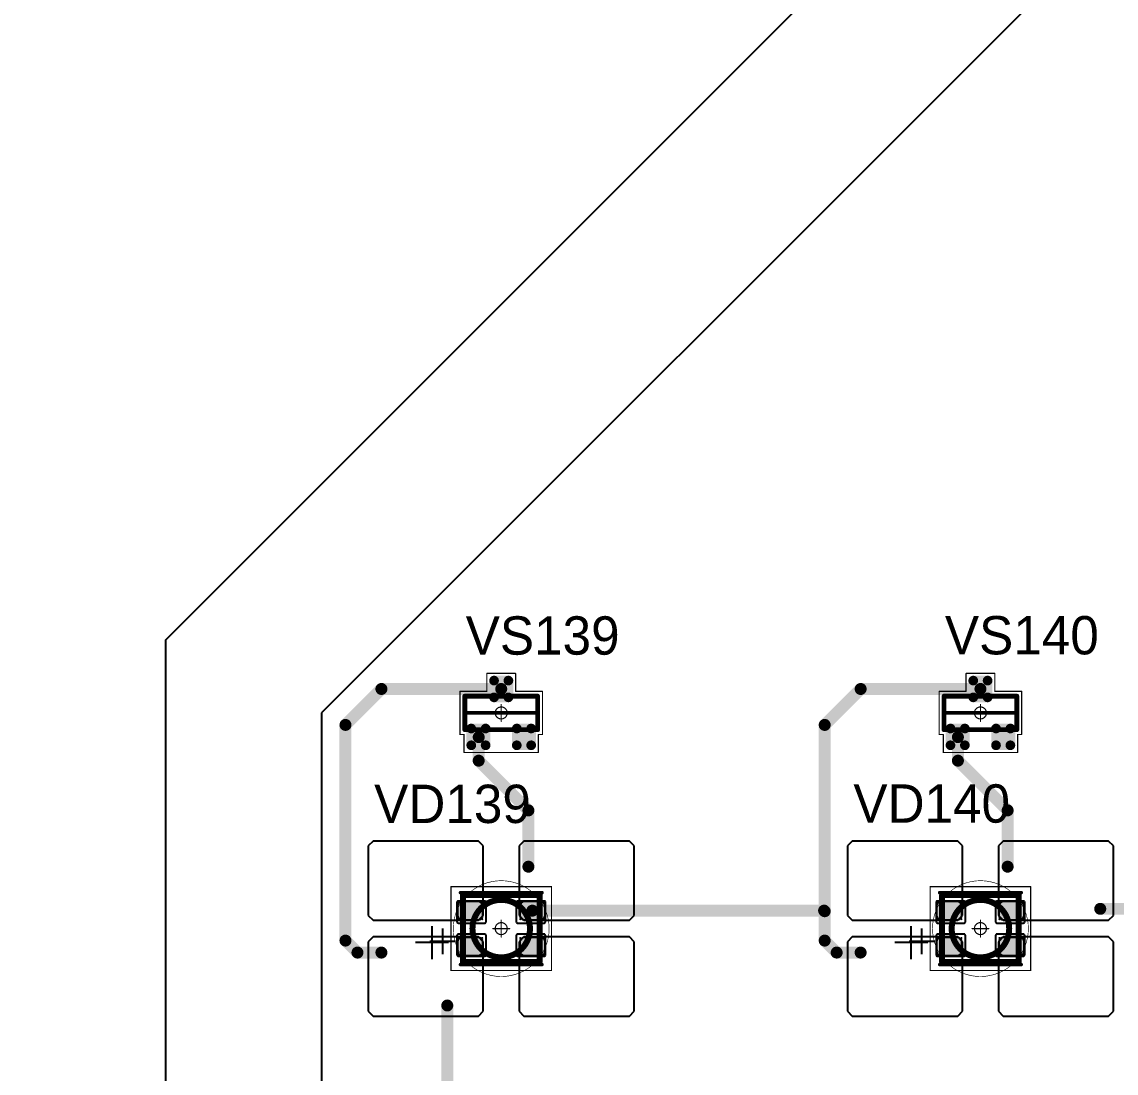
# Model space of a CAD drawing. Header units: millimetres. Extents: x 0 to 400, y 0 to 514.
# Drawn here: x 0 to 45.66, y 46.47 to 90.34 of the extents above; entities that cross this region are included whole.
import ezdxf

# ---------------------------------------------------------------- set-up
doc = ezdxf.new("R2010")
doc.units = ezdxf.units.MM
for name, color, linetype in [('Mechanical10', 56, 'Continuous'), ('Mechanical13', 56, 'Continuous'), ('Mechanical15', 56, 'Continuous'), ('Mechanical2', 216, 'Continuous'), ('TopLayer', 1, 'Continuous'), ('TopOverlay', 2, 'Continuous'), ('TopPaste', 8, 'Continuous'), ('TopSolder', 216, 'Continuous')]:
    doc.layers.add(name, color=color, linetype=linetype)

# ---------------------------------------------------------------- blocks, each defined once
blk = doc.blocks.new('SOT23_42')
at = {"layer": 'Mechanical13', "const_width": 0.2}
for points in [[(-0.7, 1.52), (0.7, 1.52)], [(-0.7, 1.52), (-0.7, -1.52)], [(0.7, 1.52), (0.7, -1.52)], [(-0.7, -1.52), (0.7, -1.52)]]:
    blk.add_lwpolyline(points, dxfattribs=at)
at = {"layer": 'Mechanical13', "const_width": 0.1}
for points in [[(-0.75, 1.52, 1), (-0.65, 1.52, 1)], [(-0.75, 1.52, 1), (-0.65, 1.52, 1)], [(0.65, 1.52, 1), (0.75, 1.52, 1)], [(0.65, 1.52, 1), (0.75, 1.52, 1)], [(-0.75, -1.52, 1), (-0.65, -1.52, 1)], [(-0.75, -1.52, 1), (-0.65, -1.52, 1)], [(0.65, -1.52, 1), (0.75, -1.52, 1)], [(0.65, -1.52, 1), (0.75, -1.52, 1)]]:
    blk.add_lwpolyline(points, format="xyb", close=True, dxfattribs=at)
at = {"layer": 'Mechanical15', "const_width": 0.05}
for points in [[(-1.65, 1.55), (-1.65, -1.55)], [(-1.65, 1.55), (-0.9, 1.55)], [(-0.9, 1.72), (-0.9, 1.55)], [(-0.9, 1.72), (0.9, 1.72)], [(0.9, 1.72), (0.9, 0.6)], [(0.9, 0.6), (1.65, 0.6)], [(1.65, 0.6), (1.65, -0.6)], [(-0.35, 0), (0.35, 0)], [(0, 0.35), (0, -0.35)], [(0.9, -0.6), (1.65, -0.6)], [(0.9, -0.6), (0.9, -1.72)], [(-1.65, -1.55), (-0.9, -1.55)], [(-0.9, -1.55), (-0.9, -1.72)], [(-0.9, -1.72), (0.9, -1.72)]]:
    blk.add_lwpolyline(points, dxfattribs=at)
at = {"layer": 'Mechanical15'}
for points, const_width in [([(-1.662, 1.55, 1), (-1.637, 1.55, 1)], 0.025), ([(-1.662, 1.55, 1), (-1.637, 1.55, 1)], 0.025), ([(-0.913, 1.72, 1), (-0.888, 1.72, 1)], 0.025), ([(-0.913, 1.72, 1), (-0.888, 1.72, 1)], 0.025), ([(-0.913, 1.55, 1), (-0.888, 1.55, 1)], 0.025), ([(-0.913, 1.55, 1), (-0.888, 1.55, 1)], 0.025), ([(0.888, 1.72, 1), (0.913, 1.72, 1)], 0.025), ([(0.888, 1.72, 1), (0.913, 1.72, 1)], 0.025), ([(0.888, 0.6, 1), (0.913, 0.6, 1)], 0.025), ([(0.888, 0.6, 1), (0.913, 0.6, 1)], 0.025), ([(1.637, 0.6, 1), (1.662, 0.6, 1)], 0.025), ([(1.637, 0.6, 1), (1.662, 0.6, 1)], 0.025), ([(-0.362, 0, 1), (-0.337, 0, 1)], 0.025), ([(0.25, 0, 1), (-0.25, 0, 1)], 0.05), ([(-0.262, 0, 1), (-0.238, 0, 1)], 0.025), ([(-0.012, 0.35, 1), (0.012, 0.35, 1)], 0.025), ([(0.238, 0, 1), (0.262, 0, 1)], 0.025), ([(0.337, 0, 1), (0.362, 0, 1)], 0.025), ([(-0.012, -0.35, 1), (0.012, -0.35, 1)], 0.025), ([(0.888, -0.6, 1), (0.913, -0.6, 1)], 0.025), ([(0.888, -0.6, 1), (0.913, -0.6, 1)], 0.025), ([(1.637, -0.6, 1), (1.662, -0.6, 1)], 0.025), ([(1.637, -0.6, 1), (1.662, -0.6, 1)], 0.025), ([(-1.662, -1.55, 1), (-1.637, -1.55, 1)], 0.025), ([(-1.662, -1.55, 1), (-1.637, -1.55, 1)], 0.025), ([(-0.913, -1.55, 1), (-0.888, -1.55, 1)], 0.025), ([(-0.913, -1.55, 1), (-0.888, -1.55, 1)], 0.025), ([(-0.913, -1.72, 1), (-0.888, -1.72, 1)], 0.025), ([(-0.913, -1.72, 1), (-0.888, -1.72, 1)], 0.025), ([(0.888, -1.72, 1), (0.913, -1.72, 1)], 0.025), ([(0.888, -1.72, 1), (0.913, -1.72, 1)], 0.025)]:
    blk.add_lwpolyline(points, format="xyb", close=True, dxfattribs=dict(at, const_width=const_width))
at = {"layer": 'TopLayer', "const_width": 0.1}
for points in [[(-1.4, 1.25, 1), (-1.3, 1.25, 1)], [(-0.7, 1.25, 1), (-0.6, 1.25, 1)], [(-1.4, 0.65, 1), (-1.3, 0.65, 1)], [(-0.7, 0.65, 1), (-0.6, 0.65, 1)], [(0.6, 0.3, 1), (0.7, 0.3, 1)], [(1.3, 0.3, 1), (1.4, 0.3, 1)], [(0.6, -0.3, 1), (0.7, -0.3, 1)], [(1.3, -0.3, 1), (1.4, -0.3, 1)], [(-1.4, -0.65, 1), (-1.3, -0.65, 1)], [(-0.7, -0.65, 1), (-0.6, -0.65, 1)], [(-1.4, -1.25, 1), (-1.3, -1.25, 1)], [(-0.7, -1.25, 1), (-0.6, -1.25, 1)]]:
    blk.add_lwpolyline(points, format="xyb", close=True, dxfattribs=at)
at = {"layer": 'TopLayer'}
for points in [[(-1.45, 1.25), (-1.45, 0.65), (-0.55, 1.25), (-0.55, 0.65)], [(-1.35, 1.35), (-1.35, 0.55), (-0.65, 1.35), (-0.65, 0.55)], [(0.55, 0.3), (0.55, -0.3), (1.45, 0.3), (1.45, -0.3)], [(0.65, 0.4), (0.65, -0.4), (1.35, 0.4), (1.35, -0.4)], [(-1.45, -0.65), (-1.45, -1.25), (-0.55, -0.65), (-0.55, -1.25)], [(-1.35, -0.55), (-1.35, -1.35), (-0.65, -0.55), (-0.65, -1.35)]]:
    blk.add_solid(points, dxfattribs=at)
at = {"layer": 'TopOverlay', "const_width": 0.15}
blk.add_lwpolyline([(0, 1.5), (0, -1.5)], dxfattribs=at)
at = {"layer": 'TopOverlay', "const_width": 0.075}
for points in [[(-0.038, 1.5, 1), (0.038, 1.5, 1)], [(-0.038, -1.5, 1), (0.038, -1.5, 1)]]:
    blk.add_lwpolyline(points, format="xyb", close=True, dxfattribs=at)
at = {"layer": 'TopPaste', "const_width": 0.075}
for points in [[(-1.387, 1.25, 1), (-1.313, 1.25, 1)], [(-0.687, 1.25, 1), (-0.613, 1.25, 1)], [(-1.387, 0.65, 1), (-1.313, 0.65, 1)], [(-0.687, 0.65, 1), (-0.613, 0.65, 1)], [(0.613, 0.3, 1), (0.687, 0.3, 1)], [(1.313, 0.3, 1), (1.387, 0.3, 1)], [(0.613, -0.3, 1), (0.687, -0.3, 1)], [(1.313, -0.3, 1), (1.387, -0.3, 1)], [(-1.387, -0.65, 1), (-1.313, -0.65, 1)], [(-0.687, -0.65, 1), (-0.613, -0.65, 1)], [(-1.387, -1.25, 1), (-1.313, -1.25, 1)], [(-0.687, -1.25, 1), (-0.613, -1.25, 1)]]:
    blk.add_lwpolyline(points, format="xyb", close=True, dxfattribs=at)
at = {"layer": 'TopPaste'}
for points in [[(-1.425, 1.25), (-1.425, 0.65), (-0.575, 1.25), (-0.575, 0.65)], [(-1.35, 1.325), (-1.35, 0.575), (-0.65, 1.325), (-0.65, 0.575)], [(0.575, 0.3), (0.575, -0.3), (1.425, 0.3), (1.425, -0.3)], [(0.65, 0.375), (0.65, -0.375), (1.35, 0.375), (1.35, -0.375)], [(-1.425, -0.65), (-1.425, -1.25), (-0.575, -0.65), (-0.575, -1.25)], [(-1.35, -0.575), (-1.35, -1.325), (-0.65, -0.575), (-0.65, -1.325)]]:
    blk.add_solid(points, dxfattribs=at)
at = {"layer": 'TopSolder', "const_width": 0.202}
for points in [[(-1.451, 1.25, 1), (-1.249, 1.25, 1)], [(-0.751, 1.25, 1), (-0.549, 1.25, 1)], [(-1.451, 0.65, 1), (-1.249, 0.65, 1)], [(-0.751, 0.65, 1), (-0.549, 0.65, 1)], [(0.549, 0.3, 1), (0.751, 0.3, 1)], [(1.249, 0.3, 1), (1.451, 0.3, 1)], [(-1.451, -0.65, 1), (-1.249, -0.65, 1)], [(-0.751, -0.65, 1), (-0.549, -0.65, 1)], [(0.549, -0.3, 1), (0.751, -0.3, 1)], [(1.249, -0.3, 1), (1.451, -0.3, 1)], [(-1.451, -1.25, 1), (-1.249, -1.25, 1)], [(-0.751, -1.25, 1), (-0.549, -1.25, 1)]]:
    blk.add_lwpolyline(points, format="xyb", close=True, dxfattribs=at)
at = {"layer": 'TopSolder'}
for points in [[(-1.35, 1.452), (-1.35, 0.448), (-0.65, 1.452), (-0.65, 0.448)], [(-1.552, 1.25), (-1.552, 0.65), (-0.448, 1.25), (-0.448, 0.65)], [(0.65, 0.502), (0.65, -0.502), (1.35, 0.502), (1.35, -0.502)], [(0.448, 0.3), (0.448, -0.3), (1.552, 0.3), (1.552, -0.3)], [(-1.35, -0.448), (-1.35, -1.452), (-0.65, -0.448), (-0.65, -1.452)], [(-1.552, -0.65), (-1.552, -1.25), (-0.448, -0.65), (-0.448, -1.25)]]:
    blk.add_solid(points, dxfattribs=at)
blk = doc.blocks.new('SOT23_43')
at = {"layer": 'Mechanical13', "const_width": 0.2}
for points in [[(0.7, 1.52), (-0.7, 1.52)], [(-0.7, 1.52), (-0.7, -1.52)], [(0.7, 1.52), (0.7, -1.52)], [(-0.7, -1.52), (0.7, -1.52)]]:
    blk.add_lwpolyline(points, dxfattribs=at)
at = {"layer": 'Mechanical13', "const_width": 0.1}
for points in [[(-0.75, 1.52, 1), (-0.65, 1.52, 1)], [(-0.75, 1.52, 1), (-0.65, 1.52, 1)], [(0.65, 1.52, 1), (0.75, 1.52, 1)], [(0.65, 1.52, 1), (0.75, 1.52, 1)], [(-0.75, -1.52, 1), (-0.65, -1.52, 1)], [(-0.75, -1.52, 1), (-0.65, -1.52, 1)], [(0.65, -1.52, 1), (0.75, -1.52, 1)], [(0.65, -1.52, 1), (0.75, -1.52, 1)]]:
    blk.add_lwpolyline(points, format="xyb", close=True, dxfattribs=at)
at = {"layer": 'Mechanical15', "const_width": 0.05}
for points in [[(-1.65, 1.55), (-1.65, -1.55)], [(-1.65, 1.55), (-0.9, 1.55)], [(-0.9, 1.72), (-0.9, 1.55)], [(-0.9, 1.72), (0.9, 1.72)], [(0.9, 1.72), (0.9, 0.6)], [(0.9, 0.6), (1.65, 0.6)], [(1.65, 0.6), (1.65, -0.6)], [(-0.35, 0), (0.35, 0)], [(0, 0.35), (0, -0.35)], [(0.9, -0.6), (1.65, -0.6)], [(0.9, -0.6), (0.9, -1.72)], [(-1.65, -1.55), (-0.9, -1.55)], [(-0.9, -1.55), (-0.9, -1.72)], [(-0.9, -1.72), (0.9, -1.72)]]:
    blk.add_lwpolyline(points, dxfattribs=at)
at = {"layer": 'Mechanical15'}
for points, const_width in [([(-1.662, 1.55, 1), (-1.637, 1.55, 1)], 0.025), ([(-1.662, 1.55, 1), (-1.637, 1.55, 1)], 0.025), ([(-0.913, 1.72, 1), (-0.888, 1.72, 1)], 0.025), ([(-0.913, 1.72, 1), (-0.888, 1.72, 1)], 0.025), ([(-0.913, 1.55, 1), (-0.888, 1.55, 1)], 0.025), ([(-0.913, 1.55, 1), (-0.888, 1.55, 1)], 0.025), ([(0.888, 1.72, 1), (0.913, 1.72, 1)], 0.025), ([(0.888, 1.72, 1), (0.913, 1.72, 1)], 0.025), ([(0.888, 0.6, 1), (0.913, 0.6, 1)], 0.025), ([(0.888, 0.6, 1), (0.913, 0.6, 1)], 0.025), ([(1.637, 0.6, 1), (1.662, 0.6, 1)], 0.025), ([(1.637, 0.6, 1), (1.662, 0.6, 1)], 0.025), ([(-0.362, 0, 1), (-0.337, 0, 1)], 0.025), ([(0.25, 0, 1), (-0.25, 0, 1)], 0.05), ([(-0.262, 0, 1), (-0.238, 0, 1)], 0.025), ([(-0.012, 0.35, 1), (0.012, 0.35, 1)], 0.025), ([(0.238, 0, 1), (0.262, 0, 1)], 0.025), ([(0.337, 0, 1), (0.362, 0, 1)], 0.025), ([(-0.012, -0.35, 1), (0.012, -0.35, 1)], 0.025), ([(0.888, -0.6, 1), (0.913, -0.6, 1)], 0.025), ([(0.888, -0.6, 1), (0.913, -0.6, 1)], 0.025), ([(1.637, -0.6, 1), (1.662, -0.6, 1)], 0.025), ([(1.637, -0.6, 1), (1.662, -0.6, 1)], 0.025), ([(-1.662, -1.55, 1), (-1.637, -1.55, 1)], 0.025), ([(-1.662, -1.55, 1), (-1.637, -1.55, 1)], 0.025), ([(-0.913, -1.55, 1), (-0.888, -1.55, 1)], 0.025), ([(-0.913, -1.55, 1), (-0.888, -1.55, 1)], 0.025), ([(-0.913, -1.72, 1), (-0.888, -1.72, 1)], 0.025), ([(-0.913, -1.72, 1), (-0.888, -1.72, 1)], 0.025), ([(0.888, -1.72, 1), (0.913, -1.72, 1)], 0.025), ([(0.888, -1.72, 1), (0.913, -1.72, 1)], 0.025)]:
    blk.add_lwpolyline(points, format="xyb", close=True, dxfattribs=dict(at, const_width=const_width))
at = {"layer": 'TopLayer', "const_width": 0.1}
for points in [[(-1.4, 1.25, 1), (-1.3, 1.25, 1)], [(-0.7, 1.25, 1), (-0.6, 1.25, 1)], [(-1.4, 0.65, 1), (-1.3, 0.65, 1)], [(-0.7, 0.65, 1), (-0.6, 0.65, 1)], [(0.6, 0.3, 1), (0.7, 0.3, 1)], [(1.3, 0.3, 1), (1.4, 0.3, 1)], [(0.6, -0.3, 1), (0.7, -0.3, 1)], [(1.3, -0.3, 1), (1.4, -0.3, 1)], [(-1.4, -0.65, 1), (-1.3, -0.65, 1)], [(-0.7, -0.65, 1), (-0.6, -0.65, 1)], [(-1.4, -1.25, 1), (-1.3, -1.25, 1)], [(-0.7, -1.25, 1), (-0.6, -1.25, 1)]]:
    blk.add_lwpolyline(points, format="xyb", close=True, dxfattribs=at)
at = {"layer": 'TopLayer'}
for points in [[(-1.45, 1.25), (-1.45, 0.65), (-0.55, 1.25), (-0.55, 0.65)], [(-1.35, 1.35), (-1.35, 0.55), (-0.65, 1.35), (-0.65, 0.55)], [(0.55, 0.3), (0.55, -0.3), (1.45, 0.3), (1.45, -0.3)], [(0.65, 0.4), (0.65, -0.4), (1.35, 0.4), (1.35, -0.4)], [(-1.45, -0.65), (-1.45, -1.25), (-0.55, -0.65), (-0.55, -1.25)], [(-1.35, -0.55), (-1.35, -1.35), (-0.65, -0.55), (-0.65, -1.35)]]:
    blk.add_solid(points, dxfattribs=at)
at = {"layer": 'TopOverlay', "const_width": 0.15}
blk.add_lwpolyline([(0, 1.5), (0, -1.5)], dxfattribs=at)
at = {"layer": 'TopOverlay', "const_width": 0.075}
for points in [[(-0.038, 1.5, 1), (0.038, 1.5, 1)], [(-0.038, -1.5, 1), (0.038, -1.5, 1)]]:
    blk.add_lwpolyline(points, format="xyb", close=True, dxfattribs=at)
at = {"layer": 'TopPaste', "const_width": 0.075}
for points in [[(-1.387, 1.25, 1), (-1.313, 1.25, 1)], [(-0.687, 1.25, 1), (-0.613, 1.25, 1)], [(-1.387, 0.65, 1), (-1.313, 0.65, 1)], [(-0.687, 0.65, 1), (-0.613, 0.65, 1)], [(0.613, 0.3, 1), (0.687, 0.3, 1)], [(1.313, 0.3, 1), (1.387, 0.3, 1)], [(0.613, -0.3, 1), (0.687, -0.3, 1)], [(1.313, -0.3, 1), (1.387, -0.3, 1)], [(-1.387, -0.65, 1), (-1.313, -0.65, 1)], [(-0.687, -0.65, 1), (-0.613, -0.65, 1)], [(-1.387, -1.25, 1), (-1.313, -1.25, 1)], [(-0.687, -1.25, 1), (-0.613, -1.25, 1)]]:
    blk.add_lwpolyline(points, format="xyb", close=True, dxfattribs=at)
at = {"layer": 'TopPaste'}
for points in [[(-1.425, 1.25), (-1.425, 0.65), (-0.575, 1.25), (-0.575, 0.65)], [(-1.35, 1.325), (-1.35, 0.575), (-0.65, 1.325), (-0.65, 0.575)], [(0.575, 0.3), (0.575, -0.3), (1.425, 0.3), (1.425, -0.3)], [(0.65, 0.375), (0.65, -0.375), (1.35, 0.375), (1.35, -0.375)], [(-1.425, -0.65), (-1.425, -1.25), (-0.575, -0.65), (-0.575, -1.25)], [(-1.35, -0.575), (-1.35, -1.325), (-0.65, -0.575), (-0.65, -1.325)]]:
    blk.add_solid(points, dxfattribs=at)
at = {"layer": 'TopSolder', "const_width": 0.202}
for points in [[(-1.451, 1.25, 1), (-1.249, 1.25, 1)], [(-0.751, 1.25, 1), (-0.549, 1.25, 1)], [(-1.451, 0.65, 1), (-1.249, 0.65, 1)], [(-0.751, 0.65, 1), (-0.549, 0.65, 1)], [(0.549, 0.3, 1), (0.751, 0.3, 1)], [(1.249, 0.3, 1), (1.451, 0.3, 1)], [(-1.451, -0.65, 1), (-1.249, -0.65, 1)], [(-0.751, -0.65, 1), (-0.549, -0.65, 1)], [(0.549, -0.3, 1), (0.751, -0.3, 1)], [(1.249, -0.3, 1), (1.451, -0.3, 1)], [(-1.451, -1.25, 1), (-1.249, -1.25, 1)], [(-0.751, -1.25, 1), (-0.549, -1.25, 1)]]:
    blk.add_lwpolyline(points, format="xyb", close=True, dxfattribs=at)
at = {"layer": 'TopSolder'}
for points in [[(-1.35, 1.452), (-1.35, 0.448), (-0.65, 1.452), (-0.65, 0.448)], [(-1.552, 1.25), (-1.552, 0.65), (-0.448, 1.25), (-0.448, 0.65)], [(0.65, 0.502), (0.65, -0.502), (1.35, 0.502), (1.35, -0.502)], [(0.448, 0.3), (0.448, -0.3), (1.552, 0.3), (1.552, -0.3)], [(-1.35, -0.448), (-1.35, -1.452), (-0.65, -0.448), (-0.65, -1.452)], [(-1.552, -0.65), (-1.552, -1.25), (-0.448, -0.65), (-0.448, -1.25)]]:
    blk.add_solid(points, dxfattribs=at)
blk = doc.blocks.new('E65F_215')
at = {"layer": 'Mechanical13'}
for p, q in [((2.441, 1.071), (2.441, 0)), ((1.905, 0.536), (2.976, 0.536))]:
    blk.add_line(p, q, dxfattribs=at)
at = {"layer": 'Mechanical13', "const_width": 0.25}
for points in [[(-1.6, 1.4), (-1.6, -1.4)], [(1.6, 1.4), (-1.6, 1.4)], [(1.6, 1.4), (1.6, -1.4)], [(1.6, -1.4), (-1.6, -1.4)]]:
    blk.add_lwpolyline(points, dxfattribs=at)
at = {"layer": 'Mechanical13'}
for points, const_width in [([(-1.663, 1.4, 1), (-1.538, 1.4, 1)], 0.125), ([(-1.663, 1.4, 1), (-1.538, 1.4, 1)], 0.125), ([(1.537, 1.4, 1), (1.662, 1.4, 1)], 0.125), ([(1.537, 1.4, 1), (1.662, 1.4, 1)], 0.125), ([(1.2, 0, 1), (-1.2, 0, 1)], 0.25), ([(-1.263, 0, 1), (-1.138, 0, 1)], 0.125), ([(1.137, 0, 1), (1.262, 0, 1)], 0.125), ([(-1.663, -1.4, 1), (-1.538, -1.4, 1)], 0.125), ([(-1.663, -1.4, 1), (-1.538, -1.4, 1)], 0.125), ([(1.537, -1.4, 1), (1.662, -1.4, 1)], 0.125), ([(1.537, -1.4, 1), (1.662, -1.4, 1)], 0.125)]:
    blk.add_lwpolyline(points, format="xyb", close=True, dxfattribs=dict(at, const_width=const_width))
at = {"layer": 'Mechanical15', "const_width": 0.05}
for points in [[(2.1, 1.75), (-2.1, 1.75)], [(-2.1, -1.75), (-2.1, 1.75)], [(2.1, 1.75), (2.1, -1.75)], [(0.35, 0), (-0.35, 0)], [(0.35, 0), (-0.35, 0)], [(0, 0.35), (0, -0.35)], [(0, 0.35), (0, -0.35)], [(2.1, -1.75), (-2.1, -1.75)]]:
    blk.add_lwpolyline(points, dxfattribs=at)
at = {"layer": 'Mechanical15'}
for points, const_width in [([(-2.113, 1.75, 1), (-2.088, 1.75, 1)], 0.025), ([(-2.113, 1.75, 1), (-2.088, 1.75, 1)], 0.025), ([(2.087, 1.75, 1), (2.112, 1.75, 1)], 0.025), ([(2.087, 1.75, 1), (2.112, 1.75, 1)], 0.025), ([(-0.363, 0, 1), (-0.338, 0, 1)], 0.025), ([(-0.363, 0, 1), (-0.338, 0, 1)], 0.025), ([(0.25, 0, 1), (-0.25, 0, 1)], 0.05), ([(0.25, 0, 1), (-0.25, 0, 1)], 0.05), ([(-0.263, 0, 1), (-0.238, 0, 1)], 0.025), ([(-0.263, 0, 1), (-0.238, 0, 1)], 0.025), ([(-0.013, 0.35, 1), (0.012, 0.35, 1)], 0.025), ([(-0.013, 0.35, 1), (0.012, 0.35, 1)], 0.025), ([(0.237, 0, 1), (0.262, 0, 1)], 0.025), ([(0.237, 0, 1), (0.262, 0, 1)], 0.025), ([(0.337, 0, 1), (0.362, 0, 1)], 0.025), ([(0.337, 0, 1), (0.362, 0, 1)], 0.025), ([(-0.013, -0.35, 1), (0.012, -0.35, 1)], 0.025), ([(-0.013, -0.35, 1), (0.012, -0.35, 1)], 0.025), ([(-2.113, -1.75, 1), (-2.088, -1.75, 1)], 0.025), ([(-2.113, -1.75, 1), (-2.088, -1.75, 1)], 0.025), ([(2.087, -1.75, 1), (2.112, -1.75, 1)], 0.025), ([(2.087, -1.75, 1), (2.112, -1.75, 1)], 0.025)]:
    blk.add_lwpolyline(points, format="xyb", close=True, dxfattribs=dict(at, const_width=const_width))
at = {"layer": 'TopLayer'}
for p, q in [((-5.35, 3.65), (-5.55, 3.45)), ((-5.55, 3.45), (-5.55, 3.45)), ((-5.55, 3.45), (-5.55, 0.55)), ((-0.95, 3.65), (-5.35, 3.65)), ((-5.35, 3.65), (-5.35, 3.65)), ((-0.75, 3.45), (-0.95, 3.65)), ((-0.75, 0.55), (-0.75, 3.45)), ((0.95, 3.65), (0.75, 3.45)), ((0.75, 3.45), (0.75, 3.45)), ((0.75, 3.45), (0.75, 0.55)), ((5.35, 3.65), (0.95, 3.65)), ((0.95, 3.65), (0.95, 3.65)), ((5.55, 3.45), (5.35, 3.65)), ((5.55, 0.55), (5.55, 3.45)), ((-5.55, 0.55), (-5.35, 0.35)), ((-0.95, 0.35), (-0.75, 0.55)), ((0.75, 0.55), (0.95, 0.35)), ((5.35, 0.35), (5.55, 0.55)), ((-5.35, 0.35), (-0.95, 0.35)), ((0.95, 0.35), (5.35, 0.35)), ((-5.35, -0.35), (-5.55, -0.55)), ((-0.95, -0.35), (-5.35, -0.35)), ((-5.35, -0.35), (-5.35, -0.35)), ((-0.75, -0.55), (-0.95, -0.35)), ((0.95, -0.35), (0.75, -0.55)), ((5.35, -0.35), (0.95, -0.35)), ((0.95, -0.35), (0.95, -0.35)), ((5.55, -0.55), (5.35, -0.35)), ((-5.55, -0.55), (-5.55, -0.55)), ((-5.55, -0.55), (-5.55, -3.45)), ((-0.75, -3.45), (-0.75, -0.55)), ((0.75, -0.55), (0.75, -0.55)), ((0.75, -0.55), (0.75, -3.45)), ((5.55, -3.45), (5.55, -0.55)), ((-5.55, -3.45), (-5.35, -3.65)), ((-5.35, -3.65), (-0.95, -3.65)), ((-0.95, -3.65), (-0.75, -3.45)), ((0.75, -3.45), (0.95, -3.65)), ((0.95, -3.65), (5.35, -3.65)), ((5.35, -3.65), (5.55, -3.45))]:
    blk.add_line(p, q, dxfattribs=at)
at = {"layer": 'TopLayer', "const_width": 0.04}
for points in [[(-1.83, 1.11, 1), (-1.79, 1.11, 1)], [(-0.81, 1.11, 1), (-0.77, 1.11, 1)], [(0.77, 1.11, 1), (0.81, 1.11, 1)], [(1.79, 1.11, 1), (1.83, 1.11, 1)], [(-1.83, 0.39, 1), (-1.79, 0.39, 1)], [(-0.81, 0.39, 1), (-0.77, 0.39, 1)], [(0.77, 0.39, 1), (0.81, 0.39, 1)], [(1.79, 0.39, 1), (1.83, 0.39, 1)], [(-1.83, -0.39, 1), (-1.79, -0.39, 1)], [(-0.81, -0.39, 1), (-0.77, -0.39, 1)], [(0.77, -0.39, 1), (0.81, -0.39, 1)], [(1.79, -0.39, 1), (1.83, -0.39, 1)], [(-1.83, -1.11, 1), (-1.79, -1.11, 1)], [(-0.81, -1.11, 1), (-0.77, -1.11, 1)], [(0.77, -1.11, 1), (0.81, -1.11, 1)], [(1.79, -1.11, 1), (1.83, -1.11, 1)]]:
    blk.add_lwpolyline(points, format="xyb", close=True, dxfattribs=at)
at = {"layer": 'TopLayer'}
for points in [[(-1.85, 1.11), (-1.85, 0.39), (-0.75, 1.11), (-0.75, 0.39)], [(-1.81, 1.15), (-1.81, 0.35), (-0.79, 1.15), (-0.79, 0.35)], [(0.75, 1.11), (0.75, 0.39), (1.85, 1.11), (1.85, 0.39)], [(0.79, 1.15), (0.79, 0.35), (1.81, 1.15), (1.81, 0.35)], [(-1.85, -0.39), (-1.85, -1.11), (-0.75, -0.39), (-0.75, -1.11)], [(-1.81, -0.35), (-1.81, -1.15), (-0.79, -0.35), (-0.79, -1.15)], [(0.75, -0.39), (0.75, -1.11), (1.85, -0.39), (1.85, -1.11)], [(0.79, -0.35), (0.79, -1.15), (1.81, -0.35), (1.81, -1.15)]]:
    blk.add_solid(points, dxfattribs=at)
at = {"layer": 'TopOverlay'}
for p, q in [((2.886, 1.271), (2.886, -0.1)), ((2.2, 0.586), (3.571, 0.586))]:
    blk.add_line(p, q, dxfattribs=at)
at = {"layer": 'TopOverlay', "const_width": 0.15}
for points in [[(1.7, 1.5), (-1.7, 1.5)], [(1.7, -1.5), (-1.7, -1.5)]]:
    blk.add_lwpolyline(points, dxfattribs=at)
at = {"layer": 'TopOverlay', "const_width": 0.075}
for points in [[(-1.738, 1.5, 1), (-1.663, 1.5, 1)], [(1.662, 1.5, 1), (1.737, 1.5, 1)], [(-1.738, -1.5, 1), (-1.663, -1.5, 1)], [(1.662, -1.5, 1), (1.737, -1.5, 1)]]:
    blk.add_lwpolyline(points, format="xyb", close=True, dxfattribs=at)
at = {"layer": 'TopPaste'}
for p, q in [((-1.814, 1.011), (-1.829, 0.938)), ((-1.829, 0.938), (-1.829, 0.563)), ((-1.773, 1.073), (-1.814, 1.011)), ((-1.711, 1.114), (-1.773, 1.073)), ((-1.638, 1.129), (-1.711, 1.114)), ((-0.963, 1.129), (-1.638, 1.129)), ((-0.889, 1.114), (-0.963, 1.129)), ((-0.827, 1.073), (-0.889, 1.114)), ((-0.786, 1.011), (-0.827, 1.073)), ((-0.771, 0.938), (-0.786, 1.011)), ((-0.771, 0.563), (-0.771, 0.938)), ((0.786, 1.011), (0.771, 0.938)), ((0.771, 0.938), (0.771, 0.563)), ((0.827, 1.073), (0.786, 1.011)), ((0.889, 1.114), (0.827, 1.073)), ((0.962, 1.129), (0.889, 1.114)), ((1.637, 1.129), (0.962, 1.129)), ((1.711, 1.114), (1.637, 1.129)), ((1.773, 1.073), (1.711, 1.114)), ((1.814, 1.011), (1.773, 1.073)), ((1.829, 0.938), (1.814, 1.011)), ((1.829, 0.563), (1.829, 0.938)), ((-1.829, 0.563), (-1.814, 0.489)), ((-1.814, 0.489), (-1.773, 0.427)), ((-0.827, 0.427), (-0.786, 0.489)), ((-0.786, 0.489), (-0.771, 0.563)), ((0.771, 0.563), (0.786, 0.489)), ((0.786, 0.489), (0.827, 0.427)), ((1.773, 0.427), (1.814, 0.489)), ((1.814, 0.489), (1.829, 0.563)), ((-1.773, 0.427), (-1.711, 0.386)), ((-1.711, 0.386), (-1.638, 0.371)), ((-1.638, 0.371), (-0.963, 0.371)), ((-0.963, 0.371), (-0.889, 0.386)), ((-0.889, 0.386), (-0.827, 0.427)), ((0.827, 0.427), (0.889, 0.386)), ((0.889, 0.386), (0.962, 0.371)), ((0.962, 0.371), (1.637, 0.371)), ((1.637, 0.371), (1.711, 0.386)), ((1.711, 0.386), (1.773, 0.427)), ((-1.773, -0.427), (-1.814, -0.489)), ((-1.711, -0.386), (-1.773, -0.427)), ((-1.638, -0.371), (-1.711, -0.386)), ((-0.963, -0.371), (-1.638, -0.371)), ((-0.889, -0.386), (-0.963, -0.371)), ((-0.827, -0.427), (-0.889, -0.386)), ((-0.786, -0.489), (-0.827, -0.427)), ((0.827, -0.427), (0.786, -0.489)), ((0.889, -0.386), (0.827, -0.427)), ((0.962, -0.371), (0.889, -0.386)), ((1.637, -0.371), (0.962, -0.371)), ((1.711, -0.386), (1.637, -0.371)), ((1.773, -0.427), (1.711, -0.386)), ((1.814, -0.489), (1.773, -0.427)), ((-1.814, -0.489), (-1.829, -0.563)), ((-1.829, -0.563), (-1.829, -0.938)), ((-0.771, -0.563), (-0.786, -0.489)), ((-0.771, -0.938), (-0.771, -0.563)), ((0.786, -0.489), (0.771, -0.563)), ((0.771, -0.563), (0.771, -0.938)), ((1.829, -0.563), (1.814, -0.489)), ((1.829, -0.938), (1.829, -0.563)), ((-1.829, -0.938), (-1.814, -1.011)), ((-1.814, -1.011), (-1.773, -1.073)), ((-1.773, -1.073), (-1.711, -1.114)), ((-1.711, -1.114), (-1.638, -1.129)), ((-1.638, -1.129), (-0.963, -1.129)), ((-0.963, -1.129), (-0.889, -1.114)), ((-0.889, -1.114), (-0.827, -1.073)), ((-0.827, -1.073), (-0.786, -1.011)), ((-0.786, -1.011), (-0.771, -0.938)), ((0.771, -0.938), (0.786, -1.011)), ((0.786, -1.011), (0.827, -1.073)), ((0.827, -1.073), (0.889, -1.114)), ((0.889, -1.114), (0.962, -1.129)), ((0.962, -1.129), (1.637, -1.129)), ((1.637, -1.129), (1.711, -1.114)), ((1.711, -1.114), (1.773, -1.073)), ((1.773, -1.073), (1.814, -1.011)), ((1.814, -1.011), (1.829, -0.938))]:
    blk.add_line(p, q, dxfattribs=at)
at = {"layer": 'TopSolder'}
for p, q in [((-1.842, 1.129), (-1.85, 1.111)), ((-1.85, 1.111), (-1.85, 1.101)), ((-1.85, 1.101), (-1.85, 1.101)), ((-1.85, 1.101), (-1.85, 0.301)), ((-1.828, 1.143), (-1.842, 1.129)), ((-1.81, 1.151), (-1.828, 1.143)), ((-1.8, 1.151), (-1.81, 1.151)), ((-0.7, 1.151), (-1.8, 1.151)), ((-0.685, 1.151), (-0.7, 1.151)), ((-0.7, 1.151), (-0.7, 1.151)), ((-0.658, 1.139), (-0.685, 1.151)), ((-0.636, 1.118), (-0.658, 1.139)), ((-0.625, 1.09), (-0.636, 1.118)), ((-0.625, 1.076), (-0.625, 1.09)), ((-0.625, 0.301), (-0.625, 1.076)), ((0.636, 1.118), (0.625, 1.09)), ((0.625, 1.09), (0.625, 1.076)), ((0.625, 1.076), (0.625, 1.076)), ((0.625, 1.076), (0.625, 0.301)), ((0.657, 1.139), (0.636, 1.118)), ((0.685, 1.151), (0.657, 1.139)), ((0.7, 1.151), (0.685, 1.151)), ((1.8, 1.151), (0.7, 1.151)), ((1.81, 1.151), (1.8, 1.151)), ((1.8, 1.151), (1.8, 1.151)), ((1.828, 1.143), (1.81, 1.151)), ((1.842, 1.129), (1.828, 1.143)), ((1.85, 1.111), (1.842, 1.129)), ((1.85, 1.101), (1.85, 1.111)), ((1.85, 0.301), (1.85, 1.101)), ((-1.85, 0.301), (-1.85, 0.286)), ((-1.85, 0.286), (-1.839, 0.258)), ((-1.839, 0.258), (-1.818, 0.237)), ((-1.818, 0.237), (-1.79, 0.226)), ((-1.79, 0.226), (-1.775, 0.226)), ((-1.775, 0.226), (-1.775, 0.226)), ((-1.775, 0.226), (-0.7, 0.226)), ((-0.7, 0.226), (-0.685, 0.226)), ((-0.685, 0.226), (-0.658, 0.237)), ((-0.658, 0.237), (-0.636, 0.258)), ((-0.636, 0.258), (-0.625, 0.286)), ((-0.625, 0.286), (-0.625, 0.301)), ((-0.625, 0.301), (-0.625, 0.301)), ((0.625, 0.301), (0.625, 0.286)), ((0.625, 0.286), (0.636, 0.258)), ((0.636, 0.258), (0.657, 0.237)), ((0.657, 0.237), (0.685, 0.226)), ((0.685, 0.226), (0.7, 0.226)), ((0.7, 0.226), (0.7, 0.226)), ((0.7, 0.226), (1.775, 0.226)), ((1.775, 0.226), (1.79, 0.226)), ((1.79, 0.226), (1.817, 0.237)), ((1.817, 0.237), (1.839, 0.258)), ((1.839, 0.258), (1.85, 0.286)), ((1.85, 0.286), (1.85, 0.301)), ((1.85, 0.301), (1.85, 0.301)), ((-1.839, -0.257), (-1.85, -0.285)), ((-1.85, -0.285), (-1.85, -0.299)), ((-1.85, -0.299), (-1.85, -0.299)), ((-1.85, -0.299), (-1.85, -1.099)), ((-1.818, -0.236), (-1.839, -0.257)), ((-1.79, -0.224), (-1.818, -0.236)), ((-1.775, -0.224), (-1.79, -0.224)), ((-0.7, -0.224), (-1.775, -0.224)), ((-0.685, -0.224), (-0.7, -0.224)), ((-0.7, -0.224), (-0.7, -0.224)), ((-0.658, -0.236), (-0.685, -0.224)), ((-0.636, -0.257), (-0.658, -0.236)), ((-0.625, -0.285), (-0.636, -0.257)), ((-0.625, -0.299), (-0.625, -0.285)), ((-0.625, -1.074), (-0.625, -0.299)), ((0.636, -0.257), (0.625, -0.285)), ((0.625, -0.285), (0.625, -0.299)), ((0.625, -0.299), (0.625, -0.299)), ((0.625, -0.299), (0.625, -1.074)), ((0.657, -0.236), (0.636, -0.257)), ((0.685, -0.224), (0.657, -0.236)), ((0.7, -0.224), (0.685, -0.224)), ((1.775, -0.224), (0.7, -0.224)), ((1.79, -0.224), (1.775, -0.224)), ((1.775, -0.224), (1.775, -0.224)), ((1.817, -0.236), (1.79, -0.224)), ((1.839, -0.257), (1.817, -0.236)), ((1.85, -0.285), (1.839, -0.257)), ((1.85, -0.299), (1.85, -0.285)), ((1.85, -1.099), (1.85, -0.299)), ((-1.85, -1.099), (-1.85, -1.109)), ((-1.85, -1.109), (-1.842, -1.128)), ((-1.842, -1.128), (-1.828, -1.142)), ((-1.828, -1.142), (-1.81, -1.149)), ((-1.81, -1.149), (-1.8, -1.149)), ((-1.8, -1.149), (-0.7, -1.149)), ((-1.8, -1.149), (-1.8, -1.149)), ((-0.7, -1.149), (-0.685, -1.149)), ((-0.685, -1.149), (-0.658, -1.138)), ((-0.658, -1.138), (-0.636, -1.117)), ((-0.636, -1.117), (-0.625, -1.089)), ((-0.625, -1.089), (-0.625, -1.074)), ((-0.625, -1.074), (-0.625, -1.074)), ((0.625, -1.074), (0.625, -1.089)), ((0.625, -1.089), (0.636, -1.117)), ((0.636, -1.117), (0.657, -1.138)), ((0.657, -1.138), (0.685, -1.149)), ((0.685, -1.149), (0.7, -1.149)), ((0.7, -1.149), (1.8, -1.149)), ((0.7, -1.149), (0.7, -1.149)), ((1.8, -1.149), (1.81, -1.149)), ((1.81, -1.149), (1.828, -1.142)), ((1.828, -1.142), (1.842, -1.128)), ((1.842, -1.128), (1.85, -1.109)), ((1.85, -1.109), (1.85, -1.099)), ((1.85, -1.099), (1.85, -1.099))]:
    blk.add_line(p, q, dxfattribs=at)
blk = doc.blocks.new('E65F_216')
at = {"layer": 'Mechanical13'}
for p, q in [((2.441, 1.071), (2.441, 0)), ((1.905, 0.536), (2.976, 0.536))]:
    blk.add_line(p, q, dxfattribs=at)
at = {"layer": 'Mechanical13', "const_width": 0.25}
for points in [[(-1.6, -1.4), (-1.6, 1.4)], [(1.6, 1.4), (-1.6, 1.4)], [(1.6, -1.4), (1.6, 1.4)], [(1.6, -1.4), (-1.6, -1.4)]]:
    blk.add_lwpolyline(points, dxfattribs=at)
at = {"layer": 'Mechanical13'}
for points, const_width in [([(-1.663, 1.4, 1), (-1.538, 1.4, 1)], 0.125), ([(-1.663, 1.4, 1), (-1.538, 1.4, 1)], 0.125), ([(1.537, 1.4, 1), (1.662, 1.4, 1)], 0.125), ([(1.537, 1.4, 1), (1.662, 1.4, 1)], 0.125), ([(1.2, 0, 1), (-1.2, 0, 1)], 0.25), ([(-1.263, 0, 1), (-1.138, 0, 1)], 0.125), ([(1.137, 0, 1), (1.262, 0, 1)], 0.125), ([(-1.663, -1.4, 1), (-1.538, -1.4, 1)], 0.125), ([(-1.663, -1.4, 1), (-1.538, -1.4, 1)], 0.125), ([(1.537, -1.4, 1), (1.662, -1.4, 1)], 0.125), ([(1.537, -1.4, 1), (1.662, -1.4, 1)], 0.125)]:
    blk.add_lwpolyline(points, format="xyb", close=True, dxfattribs=dict(at, const_width=const_width))
at = {"layer": 'Mechanical15', "const_width": 0.05}
for points in [[(2.1, 1.75), (-2.1, 1.75)], [(-2.1, 1.75), (-2.1, -1.75)], [(2.1, 1.75), (2.1, -1.75)], [(0.35, 0), (-0.35, 0)], [(0.35, 0), (-0.35, 0)], [(0, 0.35), (0, -0.35)], [(0, 0.35), (0, -0.35)], [(2.1, -1.75), (-2.1, -1.75)]]:
    blk.add_lwpolyline(points, dxfattribs=at)
at = {"layer": 'Mechanical15'}
for points, const_width in [([(-2.113, 1.75, 1), (-2.088, 1.75, 1)], 0.025), ([(-2.113, 1.75, 1), (-2.088, 1.75, 1)], 0.025), ([(2.087, 1.75, 1), (2.112, 1.75, 1)], 0.025), ([(2.087, 1.75, 1), (2.112, 1.75, 1)], 0.025), ([(-0.363, 0, 1), (-0.338, 0, 1)], 0.025), ([(-0.363, 0, 1), (-0.338, 0, 1)], 0.025), ([(0.25, 0, 1), (-0.25, 0, 1)], 0.05), ([(0.25, 0, 1), (-0.25, 0, 1)], 0.05), ([(-0.263, 0, 1), (-0.238, 0, 1)], 0.025), ([(-0.263, 0, 1), (-0.238, 0, 1)], 0.025), ([(-0.013, 0.35, 1), (0.012, 0.35, 1)], 0.025), ([(-0.013, 0.35, 1), (0.012, 0.35, 1)], 0.025), ([(0.237, 0, 1), (0.262, 0, 1)], 0.025), ([(0.237, 0, 1), (0.262, 0, 1)], 0.025), ([(0.337, 0, 1), (0.362, 0, 1)], 0.025), ([(0.337, 0, 1), (0.362, 0, 1)], 0.025), ([(-0.013, -0.35, 1), (0.012, -0.35, 1)], 0.025), ([(-0.013, -0.35, 1), (0.012, -0.35, 1)], 0.025), ([(-2.113, -1.75, 1), (-2.088, -1.75, 1)], 0.025), ([(-2.113, -1.75, 1), (-2.088, -1.75, 1)], 0.025), ([(2.087, -1.75, 1), (2.112, -1.75, 1)], 0.025), ([(2.087, -1.75, 1), (2.112, -1.75, 1)], 0.025)]:
    blk.add_lwpolyline(points, format="xyb", close=True, dxfattribs=dict(at, const_width=const_width))
at = {"layer": 'TopLayer'}
for p, q in [((-5.35, 3.65), (-5.55, 3.45)), ((-5.55, 3.45), (-5.55, 3.45)), ((-5.55, 3.45), (-5.55, 0.55)), ((-0.95, 3.65), (-5.35, 3.65)), ((-5.35, 3.65), (-5.35, 3.65)), ((-0.75, 3.45), (-0.95, 3.65)), ((-0.75, 0.55), (-0.75, 3.45)), ((0.95, 3.65), (0.75, 3.45)), ((0.75, 3.45), (0.75, 3.45)), ((0.75, 3.45), (0.75, 0.55)), ((5.35, 3.65), (0.95, 3.65)), ((0.95, 3.65), (0.95, 3.65)), ((5.55, 3.45), (5.35, 3.65)), ((5.55, 0.55), (5.55, 3.45)), ((-5.55, 0.55), (-5.35, 0.35)), ((-0.95, 0.35), (-0.75, 0.55)), ((0.75, 0.55), (0.95, 0.35)), ((5.35, 0.35), (5.55, 0.55)), ((-5.35, 0.35), (-0.95, 0.35)), ((0.95, 0.35), (5.35, 0.35)), ((-5.35, -0.35), (-5.55, -0.55)), ((-0.95, -0.35), (-5.35, -0.35)), ((-5.35, -0.35), (-5.35, -0.35)), ((-0.75, -0.55), (-0.95, -0.35)), ((0.95, -0.35), (0.75, -0.55)), ((5.35, -0.35), (0.95, -0.35)), ((0.95, -0.35), (0.95, -0.35)), ((5.55, -0.55), (5.35, -0.35)), ((-5.55, -0.55), (-5.55, -0.55)), ((-5.55, -0.55), (-5.55, -3.45)), ((-0.75, -3.45), (-0.75, -0.55)), ((0.75, -0.55), (0.75, -0.55)), ((0.75, -0.55), (0.75, -3.45)), ((5.55, -3.45), (5.55, -0.55)), ((-5.55, -3.45), (-5.35, -3.65)), ((-5.35, -3.65), (-0.95, -3.65)), ((-0.95, -3.65), (-0.75, -3.45)), ((0.75, -3.45), (0.95, -3.65)), ((0.95, -3.65), (5.35, -3.65)), ((5.35, -3.65), (5.55, -3.45))]:
    blk.add_line(p, q, dxfattribs=at)
at = {"layer": 'TopLayer', "const_width": 0.04}
for points in [[(-1.83, 1.11, 1), (-1.79, 1.11, 1)], [(-0.81, 1.11, 1), (-0.77, 1.11, 1)], [(0.77, 1.11, 1), (0.81, 1.11, 1)], [(1.79, 1.11, 1), (1.83, 1.11, 1)], [(-1.83, 0.39, 1), (-1.79, 0.39, 1)], [(-0.81, 0.39, 1), (-0.77, 0.39, 1)], [(0.77, 0.39, 1), (0.81, 0.39, 1)], [(1.79, 0.39, 1), (1.83, 0.39, 1)], [(-1.83, -0.39, 1), (-1.79, -0.39, 1)], [(-0.81, -0.39, 1), (-0.77, -0.39, 1)], [(0.77, -0.39, 1), (0.81, -0.39, 1)], [(1.79, -0.39, 1), (1.83, -0.39, 1)], [(-1.83, -1.11, 1), (-1.79, -1.11, 1)], [(-0.81, -1.11, 1), (-0.77, -1.11, 1)], [(0.77, -1.11, 1), (0.81, -1.11, 1)], [(1.79, -1.11, 1), (1.83, -1.11, 1)]]:
    blk.add_lwpolyline(points, format="xyb", close=True, dxfattribs=at)
at = {"layer": 'TopLayer'}
for points in [[(-1.85, 1.11), (-1.85, 0.39), (-0.75, 1.11), (-0.75, 0.39)], [(-1.81, 1.15), (-1.81, 0.35), (-0.79, 1.15), (-0.79, 0.35)], [(0.75, 1.11), (0.75, 0.39), (1.85, 1.11), (1.85, 0.39)], [(0.79, 1.15), (0.79, 0.35), (1.81, 1.15), (1.81, 0.35)], [(-1.85, -0.39), (-1.85, -1.11), (-0.75, -0.39), (-0.75, -1.11)], [(-1.81, -0.35), (-1.81, -1.15), (-0.79, -0.35), (-0.79, -1.15)], [(0.75, -0.39), (0.75, -1.11), (1.85, -0.39), (1.85, -1.11)], [(0.79, -0.35), (0.79, -1.15), (1.81, -0.35), (1.81, -1.15)]]:
    blk.add_solid(points, dxfattribs=at)
at = {"layer": 'TopOverlay'}
for p, q in [((2.886, 1.271), (2.886, -0.1)), ((2.2, 0.586), (3.571, 0.586))]:
    blk.add_line(p, q, dxfattribs=at)
at = {"layer": 'TopOverlay', "const_width": 0.15}
for points in [[(1.7, 1.5), (-1.7, 1.5)], [(1.7, -1.5), (-1.7, -1.5)]]:
    blk.add_lwpolyline(points, dxfattribs=at)
at = {"layer": 'TopOverlay', "const_width": 0.075}
for points in [[(-1.738, 1.5, 1), (-1.663, 1.5, 1)], [(1.662, 1.5, 1), (1.737, 1.5, 1)], [(-1.738, -1.5, 1), (-1.663, -1.5, 1)], [(1.662, -1.5, 1), (1.737, -1.5, 1)]]:
    blk.add_lwpolyline(points, format="xyb", close=True, dxfattribs=at)
at = {"layer": 'TopPaste'}
for p, q in [((-1.814, 1.011), (-1.829, 0.938)), ((-1.829, 0.938), (-1.829, 0.563)), ((-1.773, 1.073), (-1.814, 1.011)), ((-1.711, 1.114), (-1.773, 1.073)), ((-1.638, 1.129), (-1.711, 1.114)), ((-0.963, 1.129), (-1.638, 1.129)), ((-0.889, 1.114), (-0.963, 1.129)), ((-0.827, 1.073), (-0.889, 1.114)), ((-0.786, 1.011), (-0.827, 1.073)), ((-0.771, 0.938), (-0.786, 1.011)), ((-0.771, 0.563), (-0.771, 0.938)), ((0.786, 1.011), (0.771, 0.938)), ((0.771, 0.938), (0.771, 0.563)), ((0.827, 1.073), (0.786, 1.011)), ((0.889, 1.114), (0.827, 1.073)), ((0.962, 1.129), (0.889, 1.114)), ((1.637, 1.129), (0.962, 1.129)), ((1.711, 1.114), (1.637, 1.129)), ((1.773, 1.073), (1.711, 1.114)), ((1.814, 1.011), (1.773, 1.073)), ((1.829, 0.938), (1.814, 1.011)), ((1.829, 0.563), (1.829, 0.938)), ((-1.829, 0.563), (-1.814, 0.489)), ((-1.814, 0.489), (-1.773, 0.427)), ((-0.827, 0.427), (-0.786, 0.489)), ((-0.786, 0.489), (-0.771, 0.563)), ((0.771, 0.563), (0.786, 0.489)), ((0.786, 0.489), (0.827, 0.427)), ((1.773, 0.427), (1.814, 0.489)), ((1.814, 0.489), (1.829, 0.563)), ((-1.773, 0.427), (-1.711, 0.386)), ((-1.711, 0.386), (-1.638, 0.371)), ((-1.638, 0.371), (-0.963, 0.371)), ((-0.963, 0.371), (-0.889, 0.386)), ((-0.889, 0.386), (-0.827, 0.427)), ((0.827, 0.427), (0.889, 0.386)), ((0.889, 0.386), (0.962, 0.371)), ((0.962, 0.371), (1.637, 0.371)), ((1.637, 0.371), (1.711, 0.386)), ((1.711, 0.386), (1.773, 0.427)), ((-1.773, -0.427), (-1.814, -0.489)), ((-1.711, -0.386), (-1.773, -0.427)), ((-1.638, -0.371), (-1.711, -0.386)), ((-0.963, -0.371), (-1.638, -0.371)), ((-0.889, -0.386), (-0.963, -0.371)), ((-0.827, -0.427), (-0.889, -0.386)), ((-0.786, -0.489), (-0.827, -0.427)), ((0.827, -0.427), (0.786, -0.489)), ((0.889, -0.386), (0.827, -0.427)), ((0.962, -0.371), (0.889, -0.386)), ((1.637, -0.371), (0.962, -0.371)), ((1.711, -0.386), (1.637, -0.371)), ((1.773, -0.427), (1.711, -0.386)), ((1.814, -0.489), (1.773, -0.427)), ((-1.814, -0.489), (-1.829, -0.563)), ((-1.829, -0.563), (-1.829, -0.938)), ((-0.771, -0.563), (-0.786, -0.489)), ((-0.771, -0.938), (-0.771, -0.563)), ((0.786, -0.489), (0.771, -0.563)), ((0.771, -0.563), (0.771, -0.938)), ((1.829, -0.563), (1.814, -0.489)), ((1.829, -0.938), (1.829, -0.563)), ((-1.829, -0.938), (-1.814, -1.011)), ((-1.814, -1.011), (-1.773, -1.073)), ((-1.773, -1.073), (-1.711, -1.114)), ((-1.711, -1.114), (-1.638, -1.129)), ((-1.638, -1.129), (-0.963, -1.129)), ((-0.963, -1.129), (-0.889, -1.114)), ((-0.889, -1.114), (-0.827, -1.073)), ((-0.827, -1.073), (-0.786, -1.011)), ((-0.786, -1.011), (-0.771, -0.938)), ((0.771, -0.938), (0.786, -1.011)), ((0.786, -1.011), (0.827, -1.073)), ((0.827, -1.073), (0.889, -1.114)), ((0.889, -1.114), (0.962, -1.129)), ((0.962, -1.129), (1.637, -1.129)), ((1.637, -1.129), (1.711, -1.114)), ((1.711, -1.114), (1.773, -1.073)), ((1.773, -1.073), (1.814, -1.011)), ((1.814, -1.011), (1.829, -0.938))]:
    blk.add_line(p, q, dxfattribs=at)
at = {"layer": 'TopSolder'}
for p, q in [((-1.842, 1.129), (-1.85, 1.111)), ((-1.85, 1.111), (-1.85, 1.101)), ((-1.85, 1.101), (-1.85, 1.101)), ((-1.85, 1.101), (-1.85, 0.301)), ((-1.828, 1.143), (-1.842, 1.129)), ((-1.81, 1.151), (-1.828, 1.143)), ((-1.8, 1.151), (-1.81, 1.151)), ((-0.7, 1.151), (-1.8, 1.151)), ((-0.685, 1.151), (-0.7, 1.151)), ((-0.7, 1.151), (-0.7, 1.151)), ((-0.658, 1.139), (-0.685, 1.151)), ((-0.636, 1.118), (-0.658, 1.139)), ((-0.625, 1.09), (-0.636, 1.118)), ((-0.625, 1.076), (-0.625, 1.09)), ((-0.625, 0.301), (-0.625, 1.076)), ((0.636, 1.118), (0.625, 1.09)), ((0.625, 1.09), (0.625, 1.076)), ((0.625, 1.076), (0.625, 1.076)), ((0.625, 1.076), (0.625, 0.301)), ((0.657, 1.139), (0.636, 1.118)), ((0.685, 1.151), (0.657, 1.139)), ((0.7, 1.151), (0.685, 1.151)), ((1.8, 1.151), (0.7, 1.151)), ((1.81, 1.151), (1.8, 1.151)), ((1.8, 1.151), (1.8, 1.151)), ((1.828, 1.143), (1.81, 1.151)), ((1.842, 1.129), (1.828, 1.143)), ((1.85, 1.111), (1.842, 1.129)), ((1.85, 1.101), (1.85, 1.111)), ((1.85, 0.301), (1.85, 1.101)), ((-1.85, 0.301), (-1.85, 0.286)), ((-1.85, 0.286), (-1.839, 0.258)), ((-1.839, 0.258), (-1.818, 0.237)), ((-1.818, 0.237), (-1.79, 0.226)), ((-1.79, 0.226), (-1.775, 0.226)), ((-1.775, 0.226), (-1.775, 0.226)), ((-1.775, 0.226), (-0.7, 0.226)), ((-0.7, 0.226), (-0.685, 0.226)), ((-0.685, 0.226), (-0.658, 0.237)), ((-0.658, 0.237), (-0.636, 0.258)), ((-0.636, 0.258), (-0.625, 0.286)), ((-0.625, 0.286), (-0.625, 0.301)), ((-0.625, 0.301), (-0.625, 0.301)), ((0.625, 0.301), (0.625, 0.286)), ((0.625, 0.286), (0.636, 0.258)), ((0.636, 0.258), (0.657, 0.237)), ((0.657, 0.237), (0.685, 0.226)), ((0.685, 0.226), (0.7, 0.226)), ((0.7, 0.226), (0.7, 0.226)), ((0.7, 0.226), (1.775, 0.226)), ((1.775, 0.226), (1.79, 0.226)), ((1.79, 0.226), (1.817, 0.237)), ((1.817, 0.237), (1.839, 0.258)), ((1.839, 0.258), (1.85, 0.286)), ((1.85, 0.286), (1.85, 0.301)), ((1.85, 0.301), (1.85, 0.301)), ((-1.839, -0.257), (-1.85, -0.285)), ((-1.85, -0.285), (-1.85, -0.299)), ((-1.85, -0.299), (-1.85, -0.299)), ((-1.85, -0.299), (-1.85, -1.099)), ((-1.818, -0.236), (-1.839, -0.257)), ((-1.79, -0.224), (-1.818, -0.236)), ((-1.775, -0.224), (-1.79, -0.224)), ((-0.7, -0.224), (-1.775, -0.224)), ((-0.685, -0.224), (-0.7, -0.224)), ((-0.7, -0.224), (-0.7, -0.224)), ((-0.658, -0.236), (-0.685, -0.224)), ((-0.636, -0.257), (-0.658, -0.236)), ((-0.625, -0.284), (-0.636, -0.257)), ((-0.625, -0.299), (-0.625, -0.284)), ((-0.625, -1.074), (-0.625, -0.299)), ((0.636, -0.257), (0.625, -0.285)), ((0.625, -0.285), (0.625, -0.299)), ((0.625, -0.299), (0.625, -0.299)), ((0.625, -0.299), (0.625, -1.074)), ((0.657, -0.236), (0.636, -0.257)), ((0.685, -0.224), (0.657, -0.236)), ((0.7, -0.224), (0.685, -0.224)), ((1.775, -0.224), (0.7, -0.224)), ((1.79, -0.224), (1.775, -0.224)), ((1.775, -0.224), (1.775, -0.224)), ((1.817, -0.236), (1.79, -0.224)), ((1.839, -0.257), (1.817, -0.236)), ((1.85, -0.284), (1.839, -0.257)), ((1.85, -0.299), (1.85, -0.284)), ((1.85, -1.099), (1.85, -0.299)), ((-1.85, -1.099), (-1.85, -1.109)), ((-1.85, -1.109), (-1.842, -1.128)), ((-1.842, -1.128), (-1.828, -1.142)), ((-1.828, -1.142), (-1.81, -1.149)), ((-1.81, -1.149), (-1.8, -1.149)), ((-1.8, -1.149), (-0.7, -1.149)), ((-1.8, -1.149), (-1.8, -1.149)), ((-0.7, -1.149), (-0.685, -1.149)), ((-0.685, -1.149), (-0.658, -1.138)), ((-0.658, -1.138), (-0.636, -1.117)), ((-0.636, -1.117), (-0.625, -1.089)), ((-0.625, -1.089), (-0.625, -1.074)), ((-0.625, -1.074), (-0.625, -1.074)), ((0.625, -1.074), (0.625, -1.089)), ((0.625, -1.089), (0.636, -1.117)), ((0.636, -1.117), (0.657, -1.138)), ((0.657, -1.138), (0.685, -1.149)), ((0.685, -1.149), (0.7, -1.149)), ((0.7, -1.149), (1.8, -1.149)), ((0.7, -1.149), (0.7, -1.149)), ((1.8, -1.149), (1.81, -1.149)), ((1.81, -1.149), (1.828, -1.142)), ((1.828, -1.142), (1.842, -1.128)), ((1.842, -1.128), (1.85, -1.109)), ((1.85, -1.109), (1.85, -1.099)), ((1.85, -1.099), (1.85, -1.099))]:
    blk.add_line(p, q, dxfattribs=at)

msp = doc.modelspace()

# ---------------------------------------------------------------- linework, layer by layer
at = {"layer": 'Mechanical10', "const_width": 0.01}
msp.add_lwpolyline([(0, 0), (0, 514)], dxfattribs=at)
at = {"layer": 'Mechanical2'}
for points, const_width in [([(22, 52.5, 1), (18, 52.5, 1)], 0.0254), ([(20, 54.5, 1), (20, 54.5, 1)], 0.0005), ([(42, 52.5, 1), (38, 52.5, 1)], 0.0254), ([(40, 54.5, 1), (40, 54.5, 1)], 0.0005), ([(17.994, 52.5, 1), (18.006, 52.5, 1)], 0.0127), ([(18, 52.5, 1), (18, 52.5, 1)], 0.0005), ([(21.994, 52.5, 1), (22.006, 52.5, 1)], 0.0127), ([(22, 52.5, 1), (22, 52.5, 1)], 0.0005), ([(37.994, 52.5, 1), (38.006, 52.5, 1)], 0.0127), ([(38, 52.5, 1), (38, 52.5, 1)], 0.0005), ([(41.994, 52.5, 1), (42.006, 52.5, 1)], 0.0127), ([(42, 52.5, 1), (42, 52.5, 1)], 0.0005), ([(20, 50.5, 1), (20, 50.5, 1)], 0.0005), ([(40, 50.5, 1), (40, 50.5, 1)], 0.0005)]:
    msp.add_lwpolyline(points, format="xyb", close=True, dxfattribs=dict(at, const_width=const_width))
at = {"layer": 'Mechanical2', "const_width": 0.001}
for points in [[(20, 50.5), (20, 54.5)], [(40, 50.5), (40, 54.5)], [(18, 52.5), (22, 52.5)], [(38, 52.5), (42, 52.5)]]:
    msp.add_lwpolyline(points, dxfattribs=at)
at = {"layer": 'TopLayer'}
for p, q in [((6, 64.55), (39.35, 97.9)), ((42.25, 91.25), (12.5, 61.5)), ((6, 19), (6, 64.55)), ((12.5, 61.5), (12.5, 24.675))]:
    msp.add_line(p, q, dxfattribs=at)
at = {"layer": 'TopLayer', "const_width": 0.5}
for points in [[(13.5, 61), (15, 62.5)], [(15, 62.5), (20, 62.5)], [(33.5, 61), (35, 62.5)], [(35, 62.5), (40, 62.5)], [(13.5, 52), (13.5, 61)], [(33.5, 53.225), (33.5, 61)], [(19.06, 59.508), (19.06, 60.49)], [(39.06, 59.508), (39.06, 60.49)], [(19.06, 59.508), (21.135, 57.433)], [(39.06, 59.508), (41.135, 57.433)], [(21.135, 55.083), (21.135, 57.433)], [(41.135, 55.083), (41.135, 57.433)], [(21.3, 53.25), (33.475, 53.25)], [(33.475, 53.25), (33.5, 53.225)], [(33.5, 52), (33.5, 53.225)], [(45, 53.325), (46.025, 53.325)], [(13.5, 52), (14, 51.5)], [(33.5, 52), (34, 51.5)], [(14, 51.5), (15, 51.5)], [(34, 51.5), (35, 51.5)], [(17.75, 40.967), (17.75, 49.292)]]:
    msp.add_lwpolyline(points, dxfattribs=at)
at = {"layer": 'TopLayer', "const_width": 0.25}
for points in [[(14.875, 62.5, 1), (15.125, 62.5, 1)], [(14.875, 62.5, 1), (15.125, 62.5, 1)], [(19.875, 62.5, 1), (20.125, 62.5, 1)], [(34.875, 62.5, 1), (35.125, 62.5, 1)], [(34.875, 62.5, 1), (35.125, 62.5, 1)], [(39.875, 62.5, 1), (40.125, 62.5, 1)], [(13.375, 61, 1), (13.625, 61, 1)], [(13.375, 61, 1), (13.625, 61, 1)], [(33.375, 61, 1), (33.625, 61, 1)], [(33.375, 61, 1), (33.625, 61, 1)], [(18.935, 60.49, 1), (19.185, 60.49, 1)], [(38.935, 60.49, 1), (39.185, 60.49, 1)], [(18.935, 59.508, 1), (19.185, 59.508, 1)], [(18.935, 59.508, 1), (19.185, 59.508, 1)], [(38.935, 59.508, 1), (39.185, 59.508, 1)], [(38.935, 59.508, 1), (39.185, 59.508, 1)], [(21.01, 57.433, 1), (21.26, 57.433, 1)], [(21.01, 57.433, 1), (21.26, 57.433, 1)], [(41.01, 57.433, 1), (41.26, 57.433, 1)], [(41.01, 57.433, 1), (41.26, 57.433, 1)], [(21.01, 55.083, 1), (21.26, 55.083, 1)], [(41.01, 55.083, 1), (41.26, 55.083, 1)], [(21.175, 53.25, 1), (21.425, 53.25, 1)], [(33.35, 53.25, 1), (33.6, 53.25, 1)], [(33.35, 53.25, 1), (33.6, 53.25, 1)], [(33.375, 53.225, 1), (33.625, 53.225, 1)], [(33.375, 53.225, 1), (33.625, 53.225, 1)], [(33.375, 53.225, 1), (33.625, 53.225, 1)], [(44.875, 53.325, 1), (45.125, 53.325, 1)], [(13.375, 52, 1), (13.625, 52, 1)], [(13.375, 52, 1), (13.625, 52, 1)], [(33.375, 52, 1), (33.625, 52, 1)], [(33.375, 52, 1), (33.625, 52, 1)], [(13.875, 51.5, 1), (14.125, 51.5, 1)], [(13.875, 51.5, 1), (14.125, 51.5, 1)], [(14.875, 51.5, 1), (15.125, 51.5, 1)], [(33.875, 51.5, 1), (34.125, 51.5, 1)], [(33.875, 51.5, 1), (34.125, 51.5, 1)], [(34.875, 51.5, 1), (35.125, 51.5, 1)], [(17.625, 49.292, 1), (17.875, 49.292, 1)]]:
    msp.add_lwpolyline(points, format="xyb", close=True, dxfattribs=at)

# ---------------------------------------------------------------- block references
for name, p, rotation in [('SOT23_43', (20, 61.5), 90), ('SOT23_42', (40, 61.5), 90), ('E65F_216', (20, 52.5), 180), ('E65F_215', (40, 52.5), 180)]:
    msp.add_blockref(name, p, dxfattribs=dict(rotation=rotation))

# ---------------------------------------------------------------- texts
at = {"layer": 'TopOverlay'}
for s, p in [('VS139', (18.517, 63.932)), ('VS140', (38.517, 63.943)), ('VD139', (14.696, 56.906)), ('VD140', (34.696, 56.921))]:
    msp.add_text(s, height=1.6, dxfattribs=at).set_placement(p)

doc.saveas('drawing.dxf')
